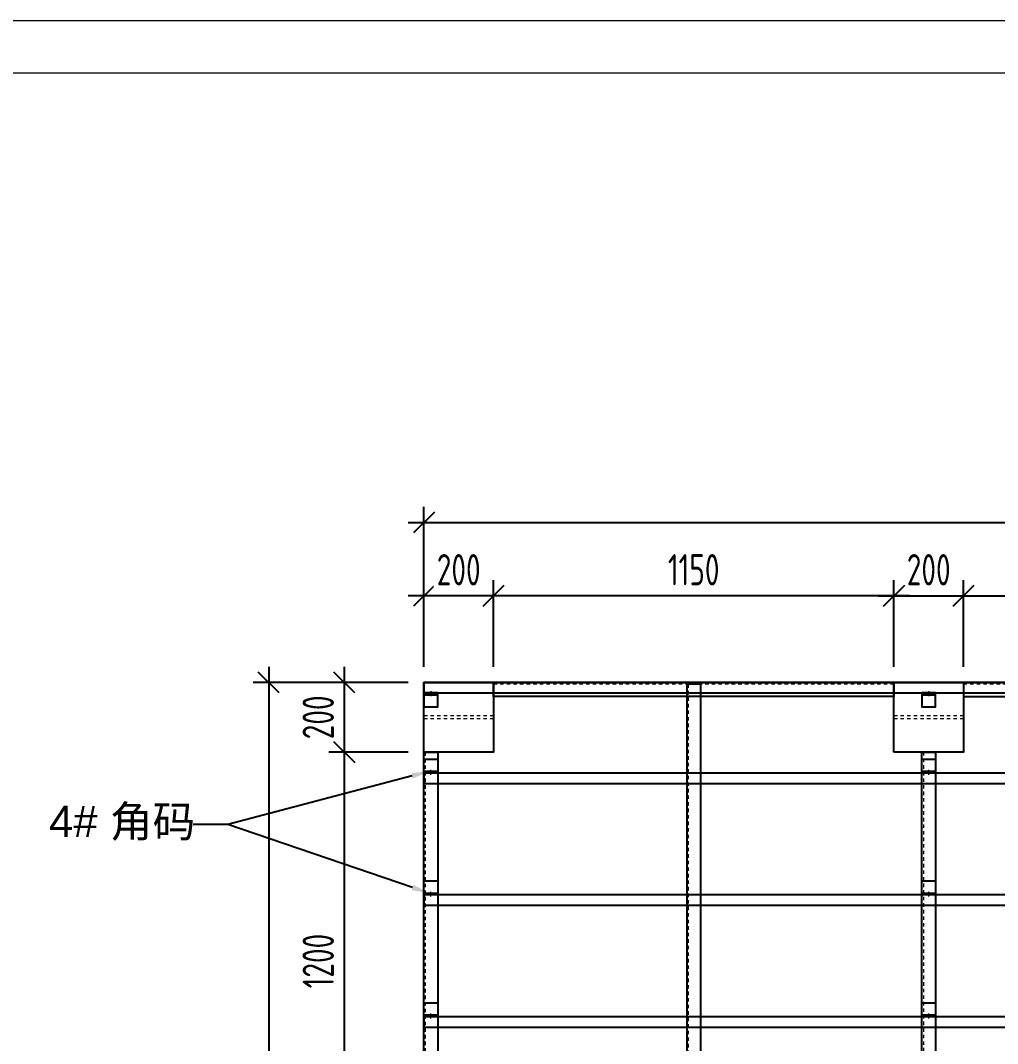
# Model space of a CAD drawing. Header units: millimetres. Extents: x 4 to 2106212, y -117026 to 198097.
# Drawn here: x 1865459 to 1868266, y 187198 to 190137 of the extents above; entities that cross this region are included whole.
import ezdxf
from ezdxf import colors
from ezdxf.entities.mleader import LeaderData, LeaderLine
from ezdxf.math import Vec2, Vec3

# ---------------------------------------------------------------- set-up
doc = ezdxf.new("R2010")
doc.units = ezdxf.units.MM
doc.linetypes.add('CENTER', pattern=[0.6, 0.375, -0.075, 0.075, -0.075])
doc.linetypes.add('CENTER2', pattern=[28.575, 19.05, -3.175, 3.175, -3.175])
for name, color, linetype in [('STEEL', 34, 'Continuous'), ('标注', 9, 'Continuous'), ('细实线(绿色)', 3, 'Continuous')]:
    doc.layers.add(name, color=color, linetype=linetype)
for name, color, linetype, lineweight in [('图框', 7, 'Continuous', 13), ('文本', 3, 'Continuous', 13), ('虚线', 1, 'CENTER2', 0)]:
    doc.layers.add(name, color=color, linetype=linetype, lineweight=lineweight)
doc.styles.add('Arial', font='arial.ttf')
doc.styles.add('hztxt', font='ros1.shx', dxfattribs={"width": 0.8, "bigfont": 'hztxt.shx'})
doc.dimstyles.new('DIM-30', dxfattribs={"dimscale": 30, "dimtxt": 3, "dimasz": 2, "dimexe": 1.5, "dimexo": 1.5, "dimgap": 1, "dimtad": 1, "dimdec": 1, "dimdsep": 46, "dimtxsty": 'hztxt', "dimblk": 'OBLIQUE', "dimcen": 0, "dimdle": 1.5, "dimclrd": 9, "dimclre": 9, "dimclrt": 2, "dimadec": 1, "dimazin": 0, "dimtfac": 1, "dimtdec": 1, "dimtix": 1, "dimtmove": 2, "dimatfit": 3, "dimldrblk": 'OBLIQUE', "dimfxl": 15, "dimtolj": 1, "dimtzin": 0, "dimarcsym": 1})

# ---------------------------------------------------------------- blocks, each defined once
blk = doc.blocks.new('*U1399')
at = {"layer": 'STEEL', "color": 6}
blk.add_lwpolyline([(-20, 17.5), (-20, -22.5), (20, -22.5), (20, 17.5), (-20, 17.5), (-20, 12.5), (20, 12.5), (20, 17.5)], dxfattribs=at)
at = {"layer": '虚线', "color": 1, "linetype": 'CENTER', "ltscale": 5}
for points in [[(-5, 17.5), (-5, 12.5)], [(0, 22.5), (0, 7.5)], [(5, 17.5), (5, 12.5)]]:
    blk.add_lwpolyline(points, dxfattribs=at)
blk = doc.blocks.new('*U1400')
at = {"color": 0, "linetype": 'ByBlock', "lineweight": -2, "transparency": 16777216}
blk.add_blockref('*U1399', (0, 0), dxfattribs=at)
blk = doc.blocks.new('*U1401')
at = {"layer": 'STEEL', "color": 6}
blk.add_lwpolyline([(-20, 17.5), (-20, -22.5), (20, -22.5), (20, 17.5), (-20, 17.5), (-20, 12.5), (20, 12.5), (20, 17.5)], dxfattribs=at)
at = {"layer": '虚线', "color": 1, "linetype": 'CENTER', "ltscale": 5}
for points in [[(-5, 17.5), (-5, 12.5)], [(0, 22.5), (0, 7.5)], [(5, 17.5), (5, 12.5)]]:
    blk.add_lwpolyline(points, dxfattribs=at)
blk = doc.blocks.new('*U1402')
at = {"color": 0, "linetype": 'ByBlock', "lineweight": -2, "transparency": 16777216}
for p in [(0, 2450), (0, 2100), (0, 1750), (0, 1400), (0, 1050), (0, 700), (0, 350), (0, 0)]:
    blk.add_blockref('*U1401', p, dxfattribs=at)
blk = doc.blocks.new('*U1403')
at = {"layer": 'STEEL', "color": 6}
blk.add_lwpolyline([(-20, 17.5), (-20, -22.5), (20, -22.5), (20, 17.5), (-20, 17.5), (-20, 12.5), (20, 12.5), (20, 17.5)], dxfattribs=at)
at = {"layer": '虚线', "color": 1, "linetype": 'CENTER', "ltscale": 5}
for points in [[(-5, 17.5), (-5, 12.5)], [(0, 22.5), (0, 7.5)], [(5, 17.5), (5, 12.5)]]:
    blk.add_lwpolyline(points, dxfattribs=at)
blk = doc.blocks.new('*U1404')
at = {"color": 0, "linetype": 'ByBlock', "lineweight": -2, "transparency": 16777216}
for p in [(0, 2450), (0, 2100), (0, 1750), (0, 1400), (0, 1050), (0, 700), (0, 350), (0, 0)]:
    blk.add_blockref('*U1403', p, dxfattribs=at)
blk = doc.blocks.new('*U1393')
at = {"layer": 'STEEL', "color": 6}
blk.add_lwpolyline([(-20, 17.5), (-20, -22.5), (20, -22.5), (20, 17.5), (-20, 17.5), (-20, 12.5), (20, 12.5), (20, 17.5)], dxfattribs=at)
at = {"layer": '虚线', "color": 1, "linetype": 'CENTER', "ltscale": 5}
for points in [[(-5, 17.5), (-5, 12.5)], [(0, 22.5), (0, 7.5)], [(5, 17.5), (5, 12.5)]]:
    blk.add_lwpolyline(points, dxfattribs=at)
blk = doc.blocks.new('*U1394')
at = {"color": 0, "linetype": 'ByBlock', "lineweight": -2, "transparency": 16777216}
blk.add_blockref('*U1393', (0, 0), dxfattribs=at)
blk = doc.blocks.new('tjhrgrty')
at = {"elevation": 0}
for points in [[(1963198.1, 205763.6), (1967198.1, 205763.6), (1967198.1, 205793.6), (1963198.1, 205793.6)], [(1963198.1, 205503.6), (1967198.1, 205503.6), (1967198.1, 205533.6), (1963198.1, 205533.6)], [(1963198.1, 205153.6), (1967198.1, 205153.6), (1967198.1, 205183.6), (1963198.1, 205183.6)], [(1963198.1, 204803.6), (1967198.1, 204803.6), (1967198.1, 204833.6), (1963198.1, 204833.6)]]:
    blk.add_lwpolyline(points, close=True, dxfattribs=at)
for name, p in [('*U1400', (1963218.1, 205746.1, 0)), ('*U1394', (1964648.1, 205746.1, 0))]:
    blk.add_blockref(name, p)
at = {"xscale": -1, "rotation": 180}
for name, p in [('*U1402', (1963218.1, 205551.1, 0)), ('*U1404', (1964648.1, 205551.1, 0))]:
    blk.add_blockref(name, p, dxfattribs=at)
blk = doc.blocks.new('GW-TK')
at = {"layer": '图框'}
for points in [[(927183.552, 464715.013), (927603.549, 464715.013), (927603.549, 464418.01), (927183.552, 464418.01)], [(927188.552, 464710.013), (927598.549, 464710.013), (927598.549, 464423.011), (927188.552, 464423.011)]]:
    blk.add_lwpolyline(points, close=True, dxfattribs=at)
blk = doc.blocks.new('_Oblique')
at = {"color": 0, "linetype": 'ByBlock', "lineweight": -2}
blk.add_line((-0.5, -0.5), (0.5, 0.5), dxfattribs=at)
blk = doc.blocks.new('*D1497')
at = {"color": 9, "lineweight": -2, "transparency": 16777216}
for p, q in [((1866817.8, 188280), (1866817.8, 188529)), ((1867967.8, 188280), (1867967.8, 188529)), ((1868012.8, 188484), (1866772.8, 188484))]:
    blk.add_line(p, q, dxfattribs=at)
at = {"layer": 'Defpoints', "color": 0, "transparency": 16777216}
for p in [(1866817.8, 188484), (1866817.8, 188235, 0), (1867967.8, 188235, 0)]:
    blk.add_point(p, dxfattribs=at)
at = {"color": 9, "lineweight": -2, "transparency": 16777216, "xscale": 60, "yscale": 60, "zscale": 60, "rotation": 180}
blk.add_blockref('_Oblique', (1866817.8, 188484), dxfattribs=at)
at = {"color": 9, "lineweight": -2, "transparency": 16777216, "xscale": 60, "yscale": 60, "zscale": 60}
blk.add_blockref('_Oblique', (1867967.8, 188484), dxfattribs=at)
at = {"color": 2, "transparency": 16777216, "insert": (1867392.8, 188559), "char_height": 90, "attachment_point": 5, "style": 'hztxt', "bg_fill": 3, "box_fill_scale": 1.1, "bg_fill_color": 256, "bg_fill_true_color": 13158600, "bg_fill_transparency": 0}
blk.add_mtext('\\A1;1150', dxfattribs=at)
blk = doc.blocks.new('*D1509')
at = {"color": 9, "lineweight": -2, "transparency": 16777216}
for p, q in [((1866617.8, 188280), (1866617.8, 188739.7)), ((1870617.8, 188280), (1870617.8, 188739.7)), ((1866572.8, 188694.7), (1870662.8, 188694.7))]:
    blk.add_line(p, q, dxfattribs=at)
at = {"layer": 'Defpoints', "color": 0, "transparency": 16777216}
for p in [(1870617.8, 188694.7), (1866617.8, 188235, 0), (1870617.8, 188235, 0)]:
    blk.add_point(p, dxfattribs=at)
at = {"color": 9, "lineweight": -2, "transparency": 16777216, "xscale": 60, "yscale": 60, "zscale": 60, "rotation": 180}
blk.add_blockref('_Oblique', (1866617.8, 188694.7), dxfattribs=at)
at = {"color": 9, "lineweight": -2, "transparency": 16777216, "xscale": 60, "yscale": 60, "zscale": 60}
blk.add_blockref('_Oblique', (1870617.8, 188694.7), dxfattribs=at)
at = {"color": 2, "transparency": 16777216, "insert": (1868617.8, 188769.7), "char_height": 90, "attachment_point": 5, "style": 'hztxt', "bg_fill": 3, "box_fill_scale": 1.1, "bg_fill_color": 256, "bg_fill_true_color": 13158600, "bg_fill_transparency": 0}
blk.add_mtext('\\A1;4000', dxfattribs=at)
blk = doc.blocks.new('*D1502')
at = {"color": 9, "lineweight": -2, "transparency": 16777216}
for p, q in [((1866617.8, 188280), (1866617.8, 188529)), ((1866817.8, 188280), (1866817.8, 188529)), ((1866862.8, 188484), (1866572.8, 188484))]:
    blk.add_line(p, q, dxfattribs=at)
at = {"layer": 'Defpoints', "color": 0, "transparency": 16777216}
for p in [(1866617.8, 188484), (1866617.8, 188235, 0), (1866817.8, 188235, 0)]:
    blk.add_point(p, dxfattribs=at)
at = {"color": 9, "lineweight": -2, "transparency": 16777216, "xscale": 60, "yscale": 60, "zscale": 60, "rotation": 180}
blk.add_blockref('_Oblique', (1866617.8, 188484), dxfattribs=at)
at = {"color": 9, "lineweight": -2, "transparency": 16777216, "xscale": 60, "yscale": 60, "zscale": 60}
blk.add_blockref('_Oblique', (1866817.8, 188484), dxfattribs=at)
at = {"color": 2, "transparency": 16777216, "insert": (1866717.8, 188559), "char_height": 90, "attachment_point": 5, "style": 'hztxt', "bg_fill": 3, "box_fill_scale": 1.1, "bg_fill_color": 256, "bg_fill_true_color": 13158600, "bg_fill_transparency": 0}
blk.add_mtext('\\A1;200', dxfattribs=at)
blk = doc.blocks.new('*D1510')
at = {"color": 9, "lineweight": -2, "transparency": 16777216}
for p, q in [((1866172.1, 188280), (1866172.1, 185190)), ((1866572.8, 188235), (1866127.1, 188235)), ((1866572.8, 185235), (1866127.1, 185235))]:
    blk.add_line(p, q, dxfattribs=at)
at = {"layer": 'Defpoints', "color": 0, "transparency": 16777216}
for p in [(1866617.8, 188235, 0), (1866172.1, 185235), (1866617.8, 185235, 0)]:
    blk.add_point(p, dxfattribs=at)
at = {"color": 9, "lineweight": -2, "transparency": 16777216, "xscale": 60, "yscale": 60, "zscale": 60}
for p, rotation in [((1866172.1, 188235), 90), ((1866172.1, 185235), 270)]:
    blk.add_blockref('_Oblique', p, dxfattribs=dict(at, rotation=rotation))
at = {"color": 2, "transparency": 16777216, "insert": (1866097.1, 186735), "char_height": 90, "attachment_point": 5, "rotation": 90, "style": 'hztxt', "bg_fill": 3, "box_fill_scale": 1.1, "bg_fill_color": 256, "bg_fill_true_color": 13158600, "bg_fill_transparency": 0}
blk.add_mtext('\\A1;3000', dxfattribs=at)
blk = doc.blocks.new('*D1506')
at = {"color": 9, "lineweight": -2, "transparency": 16777216}
for p, q in [((1868167.8, 188280), (1868167.8, 188529)), ((1869317.8, 188280), (1869317.8, 188529)), ((1868122.8, 188484), (1869362.8, 188484))]:
    blk.add_line(p, q, dxfattribs=at)
at = {"layer": 'Defpoints', "color": 0, "transparency": 16777216}
for p in [(1869317.8, 188484), (1868167.8, 188235, 0), (1869317.8, 188235, 0)]:
    blk.add_point(p, dxfattribs=at)
at = {"color": 9, "lineweight": -2, "transparency": 16777216, "xscale": 60, "yscale": 60, "zscale": 60, "rotation": 180}
blk.add_blockref('_Oblique', (1868167.8, 188484), dxfattribs=at)
at = {"color": 9, "lineweight": -2, "transparency": 16777216, "xscale": 60, "yscale": 60, "zscale": 60}
blk.add_blockref('_Oblique', (1869317.8, 188484), dxfattribs=at)
at = {"color": 2, "transparency": 16777216, "insert": (1868742.8, 188559), "char_height": 90, "attachment_point": 5, "style": 'hztxt', "bg_fill": 3, "box_fill_scale": 1.1, "bg_fill_color": 256, "bg_fill_true_color": 13158600, "bg_fill_transparency": 0}
blk.add_mtext('\\A1;1150', dxfattribs=at)
blk = doc.blocks.new('*D1507')
at = {"color": 9, "lineweight": -2, "transparency": 16777216}
for p, q in [((1866389.4, 186790), (1866389.4, 188080)), ((1866572.8, 188035), (1866344.4, 188035)), ((1866572.8, 186835), (1866344.4, 186835))]:
    blk.add_line(p, q, dxfattribs=at)
at = {"layer": 'Defpoints', "color": 0, "transparency": 16777216}
for p in [(1866389.4, 188035), (1866617.8, 188035, 0), (1866617.8, 186835, 0)]:
    blk.add_point(p, dxfattribs=at)
at = {"color": 9, "lineweight": -2, "transparency": 16777216, "xscale": 60, "yscale": 60, "zscale": 60}
for p, rotation in [((1866389.4, 188035), 90), ((1866389.4, 186835), 270)]:
    blk.add_blockref('_Oblique', p, dxfattribs=dict(at, rotation=rotation))
at = {"color": 2, "transparency": 16777216, "insert": (1866314.4, 187435), "char_height": 90, "attachment_point": 5, "rotation": 90, "style": 'hztxt', "bg_fill": 3, "box_fill_scale": 1.1, "bg_fill_color": 256, "bg_fill_true_color": 13158600, "bg_fill_transparency": 0}
blk.add_mtext('\\A1;1200', dxfattribs=at)
blk = doc.blocks.new('*D1512')
at = {"color": 9, "lineweight": -2, "transparency": 16777216}
for p, q in [((1866389.4, 187990), (1866389.4, 188280)), ((1866572.8, 188235), (1866344.4, 188235)), ((1866572.8, 188035), (1866344.4, 188035))]:
    blk.add_line(p, q, dxfattribs=at)
at = {"layer": 'Defpoints', "color": 0, "transparency": 16777216}
for p in [(1866389.4, 188235), (1866617.8, 188235, 0), (1866617.8, 188035, 0)]:
    blk.add_point(p, dxfattribs=at)
at = {"color": 9, "lineweight": -2, "transparency": 16777216, "xscale": 60, "yscale": 60, "zscale": 60}
for p, rotation in [((1866389.4, 188235), 90), ((1866389.4, 188035), 270)]:
    blk.add_blockref('_Oblique', p, dxfattribs=dict(at, rotation=rotation))
at = {"color": 2, "transparency": 16777216, "insert": (1866314.4, 188135), "char_height": 90, "attachment_point": 5, "rotation": 90, "style": 'hztxt'}
blk.add_mtext('\\A1;200', dxfattribs=at)
blk = doc.blocks.new('*D1515')
at = {"color": 9, "lineweight": -2, "transparency": 16777216}
for p, q in [((1867967.8, 188280), (1867967.8, 188529)), ((1868167.8, 188280), (1868167.8, 188529)), ((1867922.8, 188484), (1868212.8, 188484))]:
    blk.add_line(p, q, dxfattribs=at)
at = {"layer": 'Defpoints', "color": 0, "transparency": 16777216}
for p in [(1868167.8, 188484), (1867967.8, 188235, 0), (1868167.8, 188235, 0)]:
    blk.add_point(p, dxfattribs=at)
at = {"color": 9, "lineweight": -2, "transparency": 16777216, "xscale": 60, "yscale": 60, "zscale": 60, "rotation": 180}
blk.add_blockref('_Oblique', (1867967.8, 188484), dxfattribs=at)
at = {"color": 9, "lineweight": -2, "transparency": 16777216, "xscale": 60, "yscale": 60, "zscale": 60}
blk.add_blockref('_Oblique', (1868167.8, 188484), dxfattribs=at)
at = {"color": 2, "transparency": 16777216, "insert": (1868067.8, 188559), "char_height": 90, "attachment_point": 5, "style": 'hztxt'}
blk.add_mtext('\\A1;200', dxfattribs=at)
blk = doc.blocks.new('*U1616')
at = {"layer": '虚线', "color": 252}
blk.add_lwpolyline([(0, -5), (0, 5)], dxfattribs=at)
blk = doc.blocks.new('*U1617')
at = {"color": 0, "linetype": 'ByBlock', "lineweight": -2, "transparency": 16777216}
for p in [(0, 190), (0, 171), (0, 152), (0, 133), (0, 114), (0, 95), (0, 76), (0, 57), (0, 38), (0, 19), (0, 0)]:
    blk.add_blockref('*U1616', p, dxfattribs=at)
blk = doc.blocks.new('*U1618')
at = {"layer": '虚线', "color": 252}
blk.add_lwpolyline([(0, -5), (0, 5)], dxfattribs=at)
blk = doc.blocks.new('*U1619')
at = {"color": 0, "linetype": 'ByBlock', "lineweight": -2, "transparency": 16777216}
for p in [(0, 190), (0, 171), (0, 152), (0, 133), (0, 114), (0, 95), (0, 76), (0, 57), (0, 38), (0, 19), (0, 0)]:
    blk.add_blockref('*U1618', p, dxfattribs=at)
blk = doc.blocks.new('*U1640')
at = {"layer": '虚线', "color": 252}
blk.add_lwpolyline([(0, -5), (0, 5)], dxfattribs=at)
blk = doc.blocks.new('*U1641')
at = {"color": 0, "linetype": 'ByBlock', "lineweight": -2, "transparency": 16777216}
for p in [(0, 190), (0, 171), (0, 152), (0, 133), (0, 114), (0, 95), (0, 76), (0, 57), (0, 38), (0, 19), (0, 0)]:
    blk.add_blockref('*U1640', p, dxfattribs=at)
blk = doc.blocks.new('*U1642')
at = {"layer": '虚线', "color": 252}
blk.add_lwpolyline([(0, -5), (0, 5)], dxfattribs=at)
blk = doc.blocks.new('*U1643')
at = {"color": 0, "linetype": 'ByBlock', "lineweight": -2, "transparency": 16777216}
for p in [(0, 190), (0, 171), (0, 152), (0, 133), (0, 114), (0, 95), (0, 76), (0, 57), (0, 38), (0, 19), (0, 0)]:
    blk.add_blockref('*U1642', p, dxfattribs=at)
blk = doc.blocks.new('*U1572')
at = {"layer": '虚线', "color": 252}
blk.add_lwpolyline([(0, -5), (0, 5)], dxfattribs=at)
blk = doc.blocks.new('*U1573')
at = {"color": 0, "linetype": 'ByBlock', "lineweight": -2, "transparency": 16777216}
for p in [(0, 1140), (0, 1121), (0, 1102), (0, 1083), (0, 1064), (0, 1045), (0, 1026), (0, 1007), (0, 988), (0, 969), (0, 950), (0, 931), (0, 912), (0, 893), (0, 874), (0, 855), (0, 836), (0, 817), (0, 798), (0, 779), (0, 760), (0, 741), (0, 722), (0, 703), (0, 684), (0, 665), (0, 646), (0, 627), (0, 608), (0, 589), (0, 570), (0, 551), (0, 532), (0, 513), (0, 494), (0, 475), (0, 456), (0, 437), (0, 418), (0, 399), (0, 380), (0, 361), (0, 342), (0, 323), (0, 304), (0, 285), (0, 266), (0, 247), (0, 228), (0, 209), (0, 190), (0, 171), (0, 152), (0, 133), (0, 114), (0, 95), (0, 76), (0, 57), (0, 38), (0, 19), (0, 0)]:
    blk.add_blockref('*U1572', p, dxfattribs=at)
blk = doc.blocks.new('*U1574')
at = {"layer": '虚线', "color": 252}
blk.add_lwpolyline([(0, -5), (0, 5)], dxfattribs=at)
blk = doc.blocks.new('*U1575')
at = {"color": 0, "linetype": 'ByBlock', "lineweight": -2, "transparency": 16777216}
for p in [(0, 1140), (0, 1121), (0, 1102), (0, 1083), (0, 1064), (0, 1045), (0, 1026), (0, 1007), (0, 988), (0, 969), (0, 950), (0, 931), (0, 912), (0, 893), (0, 874), (0, 855), (0, 836), (0, 817), (0, 798), (0, 779), (0, 760), (0, 741), (0, 722), (0, 703), (0, 684), (0, 665), (0, 646), (0, 627), (0, 608), (0, 589), (0, 570), (0, 551), (0, 532), (0, 513), (0, 494), (0, 475), (0, 456), (0, 437), (0, 418), (0, 399), (0, 380), (0, 361), (0, 342), (0, 323), (0, 304), (0, 285), (0, 266), (0, 247), (0, 228), (0, 209), (0, 190), (0, 171), (0, 152), (0, 133), (0, 114), (0, 95), (0, 76), (0, 57), (0, 38), (0, 19), (0, 0)]:
    blk.add_blockref('*U1574', p, dxfattribs=at)
blk = doc.blocks.new('*U1582')
at = {"layer": '虚线', "color": 252}
blk.add_lwpolyline([(0, -5), (0, 5)], dxfattribs=at)
blk = doc.blocks.new('*U1583')
at = {"color": 0, "linetype": 'ByBlock', "lineweight": -2, "transparency": 16777216}
for p in [(0, 1189.44), (0, 1170.56), (0, 1151.68), (0, 1132.8), (0, 1113.92), (0, 1095.04), (0, 1076.16), (0, 1057.28), (0, 1038.4), (0, 1019.52), (0, 1000.64), (0, 981.76), (0, 962.88), (0, 944), (0, 925.12), (0, 906.24), (0, 887.36), (0, 868.48), (0, 849.6), (0, 830.72), (0, 811.84), (0, 792.96), (0, 774.08), (0, 755.2), (0, 736.32), (0, 717.44), (0, 698.56), (0, 679.68), (0, 660.8), (0, 641.92), (0, 623.04), (0, 604.16), (0, 585.28), (0, 566.4), (0, 547.52), (0, 528.64), (0, 509.76), (0, 490.88), (0, 472), (0, 453.12), (0, 434.24), (0, 415.36), (0, 396.48), (0, 377.6), (0, 358.72), (0, 339.84), (0, 320.96), (0, 302.08), (0, 283.2), (0, 264.32), (0, 245.44), (0, 226.56), (0, 207.68), (0, 188.8), (0, 169.92), (0, 151.04), (0, 132.16), (0, 113.28), (0, 94.4), (0, 75.52), (0, 56.64), (0, 37.76), (0, 18.88), (0, 0)]:
    blk.add_blockref('*U1582', p, dxfattribs=at)
blk = doc.blocks.new('*U1648')
at = {"layer": '虚线', "color": 252}
blk.add_lwpolyline([(0, -5), (0, 5)], dxfattribs=at)
blk = doc.blocks.new('*U1649')
at = {"color": 0, "linetype": 'ByBlock', "lineweight": -2, "transparency": 16777216}
for p in [(0, 1189.44), (0, 1170.56), (0, 1151.68), (0, 1132.8), (0, 1113.92), (0, 1095.04), (0, 1076.16), (0, 1057.28), (0, 1038.4), (0, 1019.52), (0, 1000.64), (0, 981.76), (0, 962.88), (0, 944), (0, 925.12), (0, 906.24), (0, 887.36), (0, 868.48), (0, 849.6), (0, 830.72), (0, 811.84), (0, 792.96), (0, 774.08), (0, 755.2), (0, 736.32), (0, 717.44), (0, 698.56), (0, 679.68), (0, 660.8), (0, 641.92), (0, 623.04), (0, 604.16), (0, 585.28), (0, 566.4), (0, 547.52), (0, 528.64), (0, 509.76), (0, 490.88), (0, 472), (0, 453.12), (0, 434.24), (0, 415.36), (0, 396.48), (0, 377.6), (0, 358.72), (0, 339.84), (0, 320.96), (0, 302.08), (0, 283.2), (0, 264.32), (0, 245.44), (0, 226.56), (0, 207.68), (0, 188.8), (0, 169.92), (0, 151.04), (0, 132.16), (0, 113.28), (0, 94.4), (0, 75.52), (0, 56.64), (0, 37.76), (0, 18.88), (0, 0)]:
    blk.add_blockref('*U1648', p, dxfattribs=at)
blk = doc.blocks.new('*U1646')
at = {"layer": '虚线', "color": 252}
blk.add_lwpolyline([(0, -5), (0, 5)], dxfattribs=at)
blk = doc.blocks.new('*U1647')
at = {"color": 0, "linetype": 'ByBlock', "lineweight": -2, "transparency": 16777216}
for p in [(0, 1464.84), (0, 1446.06), (0, 1427.28), (0, 1408.5), (0, 1389.72), (0, 1370.94), (0, 1352.16), (0, 1333.38), (0, 1314.6), (0, 1295.82), (0, 1277.04), (0, 1258.26), (0, 1239.48), (0, 1220.7), (0, 1201.92), (0, 1183.14), (0, 1164.36), (0, 1145.58), (0, 1126.8), (0, 1108.02), (0, 1089.24), (0, 1070.46), (0, 1051.68), (0, 1032.9), (0, 1014.12), (0, 995.34), (0, 976.56), (0, 957.78), (0, 939), (0, 920.22), (0, 901.44), (0, 882.66), (0, 863.88), (0, 845.1), (0, 826.32), (0, 807.54), (0, 788.76), (0, 769.98), (0, 751.2), (0, 732.42), (0, 713.64), (0, 694.86), (0, 676.08), (0, 657.3), (0, 638.52), (0, 619.74), (0, 600.96), (0, 582.18), (0, 563.4), (0, 544.62), (0, 525.84), (0, 507.06), (0, 488.28), (0, 469.5), (0, 450.72), (0, 431.94), (0, 413.16), (0, 394.38), (0, 375.6), (0, 356.82), (0, 338.04), (0, 319.26), (0, 300.48), (0, 281.7), (0, 262.92), (0, 244.14), (0, 225.36), (0, 206.58), (0, 187.8), (0, 169.02), (0, 150.24), (0, 131.46), (0, 112.68), (0, 93.9), (0, 75.12), (0, 56.34), (0, 37.56), (0, 18.78), (0, 0)]:
    blk.add_blockref('*U1646', p, dxfattribs=at)
blk = doc.blocks.new('*U1562')
at = {"layer": 'STEEL', "color": 252, "elevation": 0}
for points in [[(-1800.2, 1500), (-650.2, 1500), (-650.2, 1460), (-1800.2, 1460)], [(699.8, 1500), (-450.2, 1500), (-450.2, 1460), (699.8, 1460)], [(-1205.2, 1495), (-1245.2, 1495), (-1245.2, 20), (-1205.2, 20)], [(-1960.2, 100), (-2000.2, 100), (-2000.2, 1300), (-1960.2, 1300)], [(-530.2, 100), (-570.2, 100), (-570.2, 1300), (-530.2, 1300)]]:
    blk.add_lwpolyline(points, close=True, dxfattribs=at)
at = {"layer": '细实线(绿色)', "color": 252, "elevation": 0}
for points in [[(-2000.2, 1300), (-2000.2, 1500), (-1800.2, 1500), (-1800.2, 1300)], [(-650.2, 1300), (-650.2, 1500), (-450.2, 1500), (-450.2, 1300)]]:
    blk.add_lwpolyline(points, close=True, dxfattribs=at)
at = {"color": 252}
for name, p, rotation in [('*U1573', (-655.2, 1495, 0), 90.00000000000001), ('*U1575', (694.8, 1495), 90.00000000000001), ('*U1643', (-1805.2, 1404, 0), 90.00000000000001), ('*U1641', (-1805.2, 1396, 0), 90.00000000000001), ('*U1619', (-455.2, 1404, 0), 90.00000000000001), ('*U1617', (-455.2, 1396, 0), 90.00000000000001), ('*U1649', (-565.2, 1295), 180)]:
    blk.add_blockref(name, p, dxfattribs=dict(at, rotation=rotation))
at = {"color": 252, "xscale": -1}
blk.add_blockref('*U1647', (-1240.2, 25), dxfattribs=at)
at = {"color": 252}
blk.add_blockref('*U1583', (-1995.2, 105, 0), dxfattribs=at)
blk = doc.blocks.new('*U1563')
at = {"color": 0, "linetype": 'ByBlock', "lineweight": -2, "transparency": 16777216}
blk.add_blockref('*U1562', (0, 0), dxfattribs=at)

msp = doc.modelspace()

# ---------------------------------------------------------------- block references
msp.add_blockref('tjhrgrty', (-96580.3202, -17558.5363))
at = {"layer": '文本', "xscale": 30, "yscale": 30, "zscale": 30}
msp.add_blockref('GW-TK', (-25952974.2734, -13751313.6738), dxfattribs=at)

# ---------------------------------------------------------------- next in the draw order: dimensions: what is measured, and where the dimension line sits
at = {"color": 7}
dim = msp.add_linear_dim(base=(1866817.8179, 188484.0028), p1=(1867967.8179, 188235.0182, 0.0005), p2=(1866817.8179, 188235.0182, 0.0005), dimstyle='DIM-30', override={"dimfxl": 10, "dimtfill": 1}, dxfattribs=at)
dim.commit()
dim.dimension.update_dxf_attribs({"geometry": '*D1497', "text_midpoint": (1867392.8179, 188559.0028)})

# ---------------------------------------------------------------- next in the draw order: linework, layer by layer
at = {"elevation": 0.0005}
msp.add_lwpolyline([(1870617.8179, 185235.0182), (1866617.8179, 185235.0182), (1866617.8179, 188235.0182), (1870617.8179, 188235.0182)], close=True, dxfattribs=at)

# ---------------------------------------------------------------- next in the draw order: dimensions: what is measured, and where the dimension line sits
at = {"color": 7}
dim = msp.add_linear_dim(base=(1870617.8179, 188694.7222), p1=(1866617.8179, 188235.0182, 0.0005), p2=(1870617.8179, 188235.0182, 0.0005), dimstyle='DIM-30', override={"dimfxl": 10, "dimtfill": 1}, dxfattribs=at)
dim.commit()
dim.dimension.update_dxf_attribs({"geometry": '*D1509', "text_midpoint": (1868617.8179, 188769.7222)})

# ---------------------------------------------------------------- next in the draw order: dimensions: what is measured, and where the dimension line sits
for base, p1, p2, picture, middle in [((1866617.8179, 188484.0028), (1866817.8179, 188235.0182, 0.0005), (1866617.8179, 188235.0182, 0.0005), '*D1502', (1866717.8179, 188559.0028)), ((1869317.8179, 188484.0028), (1868167.8179, 188235.0182, 0.0005), (1869317.8179, 188235.0182, 0.0005), '*D1506', (1868742.8179, 188559.0028))]:
    dim = msp.add_linear_dim(base=base, p1=p1, p2=p2, dimstyle='DIM-30', override={"dimfxl": 10, "dimtfill": 1}, dxfattribs=at)
    dim.commit()
    dim.dimension.update_dxf_attribs({"geometry": picture, "text_midpoint": middle})

# ---------------------------------------------------------------- next in the draw order: dimensions: what is measured, and where the dimension line sits
dim = msp.add_linear_dim(base=(1868167.8179, 188484.0028), p1=(1867967.8179, 188235.0182, 0.0005), p2=(1868167.8179, 188235.0182, 0.0005), dimstyle='DIM-30')
dim.commit()
dim.dimension.update_dxf_attribs({"geometry": '*D1515', "text_midpoint": (1868067.8179, 188559.0028)})
dim = msp.add_linear_dim(base=(1866172.1058, 185235.0182), p1=(1866617.8179, 188235.0182, 0.0005), p2=(1866617.8179, 185235.0182, 0.0005), angle=90, dimstyle='DIM-30', override={"dimfxl": 10, "dimtfill": 1}, dxfattribs=at)
dim.commit()
dim.dimension.update_dxf_attribs({"geometry": '*D1510', "text_midpoint": (1866097.1058, 186735.0182)})

# ---------------------------------------------------------------- next in the draw order: dimensions: what is measured, and where the dimension line sits
dim = msp.add_linear_dim(base=(1866389.4033, 188035.0182), p1=(1866617.8179, 186835.0182, 0.0005), p2=(1866617.8179, 188035.0182, 0.0005), angle=270, dimstyle='DIM-30', override={"dimfxl": 10, "dimtfill": 1}, dxfattribs=at)
dim.commit()
dim.dimension.update_dxf_attribs({"geometry": '*D1507', "text_midpoint": (1866314.4033, 187435.0182)})

# ---------------------------------------------------------------- next in the draw order: block references
msp.add_blockref('*U1563', (1868617.994, 186735.0182))

# ---------------------------------------------------------------- next in the draw order: dimensions: what is measured, and where the dimension line sits
dim = msp.add_linear_dim(base=(1866389.4033, 188235.0182), p1=(1866617.8179, 188035.0182, 0.0005), p2=(1866617.8179, 188235.0182, 0.0005), angle=90, dimstyle='DIM-30')
dim.commit()
dim.dimension.update_dxf_attribs({"geometry": '*D1512', "text_midpoint": (1866314.4033, 188135.0182)})

# ---------------------------------------------------------------- next in the draw order: leaders
at = {"layer": '标注', "color": 6}
ml = msp.add_multileader_mtext('Standard', dxfattribs=at)
ml.set_content('4# 角码', color=6, style='Arial')
ml.set_leader_properties(color=251)
ml.build(insert=Vec2(0, 0))
ml.multileader.update_dxf_attribs({"dogleg_length": 100, "arrow_head_size": 50})
ctx = ml.context
ctx.base_point, ctx.char_height, ctx.arrow_head_size, ctx.plane_origin = Vec3(1865526.0142, 187827.642), 90, 50, Vec3(1868710.5458, 179955.7188)
notes = []
notes.append((ctx, [(1, (1, 1, 0), (1866054.6594, 187827.642), (-1, 0), 100, [(0, [(1866632.8179, 187980.0183)], 0, [])])]))
ctx.mtext.insert, ctx.mtext.width, ctx.mtext.flow_direction = Vec3(1865540.9487, 187880.9796), 786.302852, 5
ml = msp.add_multileader_mtext('Standard', dxfattribs=at)
ml.set_content('', color=6, style='Arial')
ml.set_leader_properties(color=251)
ml.build(insert=Vec2(0, 0))
ml.multileader.update_dxf_attribs({"dogleg_length": 100, "arrow_head_size": 50})
ctx = ml.context
ctx.base_point, ctx.char_height, ctx.arrow_head_size, ctx.plane_origin = Vec3(1865950.6594, 187827.642, 0.0005), 90, 50, Vec3(1866632.8179, 187630.0183, 0.0005)
notes.append((ctx, [(0, (1, 1, 0), (1866054.6594, 187827.642, 0.0005), (-1, 0), 100, [(0, [(1866632.8179, 187630.0183, 0.0005)], 0, [])])]))
ctx.mtext.insert, ctx.mtext.flow_direction = Vec3(1865952.6594, 187872.642, 0.0005), 5
for ctx, leaders in notes:
    for number, flags, end, landing, length, lines in leaders:
        leader = LeaderData()
        leader.index, (leader.has_last_leader_line, leader.has_dogleg_vector, leader.attachment_direction) = number, flags
        leader.last_leader_point, leader.dogleg_vector, leader.dogleg_length = Vec3(end), Vec3(landing), length
        for number, points, colour, breaks in lines:
            line = LeaderLine()
            line.index, line.vertices, line.color, line.breaks = number, Vec3.list(points), colors.encode_raw_color(colour), breaks
            leader.lines.append(line)
        ctx.leaders.append(leader)

doc.saveas('drawing.dxf')
